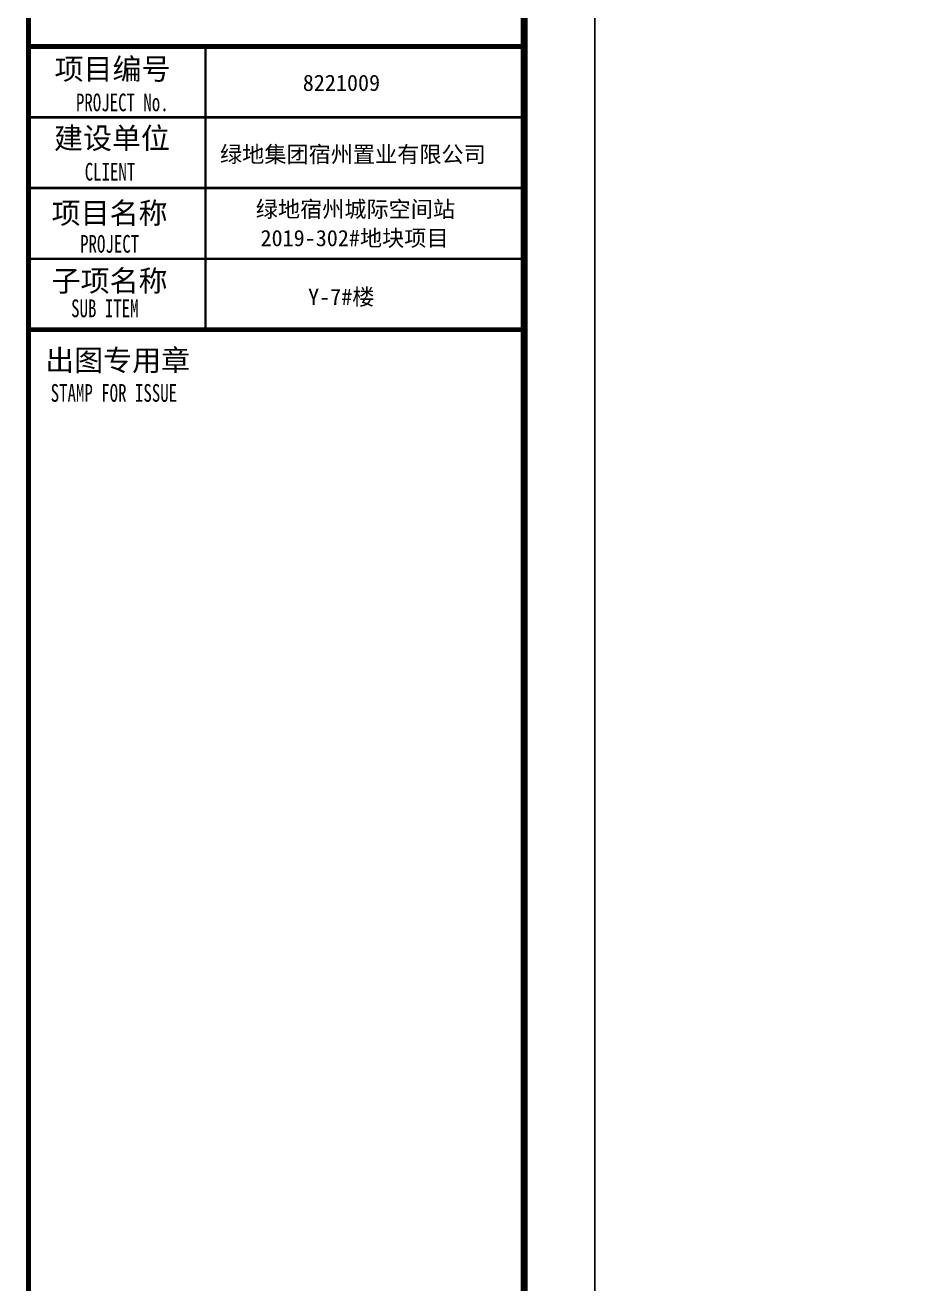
# Model space of a CAD drawing. Extents: x -655480 to 203344, y -294099 to 287156.
# Drawn here: x -242661 to -230053, y 185404 to 203183 of the extents above; entities that cross this region are included whole.
import ezdxf

# ---------------------------------------------------------------- set-up
doc = ezdxf.new("R2010")
doc.units = 0
doc.header["$LTSCALE"] = 1000
doc.layers.get('0').update_dxf_attribs({"linetype": 'CONTINUOUS'})
doc.layers.add('-TK', color=7, linetype='CONTINUOUS')
doc.layers.add('图签文字', color=4, linetype='CONTINUOUS')
doc.layers.add('图框', color=9, linetype='CONTINUOUS', lineweight=18)
doc.layers.add('图签', color=147, linetype='CONTINUOUS', lineweight=18)
doc.layers.add('审图修改', color=2, linetype='CONTINUOUS', plot=False)
doc.styles.add('宋体', font='', dxfattribs={"height": 50})
doc.styles.add('建筑图签-1', font='simhei.ttf', dxfattribs={"width": 0.7})
doc.styles.get('宋体').set_extended_font_data('SimSun')

# ---------------------------------------------------------------- blocks, each defined once
blk = doc.blocks.new('A1')
blk.add_lwpolyline([(0, 59400), (0, 0), (84100, 0), (84100, 59400)], close=True)
at = {"const_width": 100}
blk.add_lwpolyline([(2500, 58400), (2500, 1000), (83100, 1000), (83100, 58400)], close=True, dxfattribs=at)
at = {"layer": '图框'}
for points, const_width in [([(76100, 1000), (76100, 58400)], 70), ([(76100, 36100), (83100, 36100)], 70), ([(76100, 36100), (83100, 36100)], 70), ([(78600, 32100), (78600, 36100)], 35), ([(76100, 35100), (83100, 35100)], 35), ([(76100, 34100), (83100, 34100)], 35), ([(76100, 33100), (83100, 33100)], 35), ([(83100, 32100), (76100, 32100)], 70)]:
    blk.add_lwpolyline(points, dxfattribs=dict(at, const_width=const_width))
at = {"layer": '图框', "style": '建筑图签-1', "width": 0.7}
for s, p in [('PROJECT No.', (76770, 35185, -1799)), ('CLIENT', (76894, 34206)), ('PROJECT', (76829, 33187)), ('SUB ITEM', (76702, 32276)), ('STAMP FOR ISSUE', (76413, 31081))]:
    blk.add_text(s, height=250, dxfattribs=at).set_placement(p)
at = {"layer": '图签', "color": 2, "style": '宋体'}
for s, height, p in [('8221009', 229.3, (79974, 35472)), ('绿地集团宿州置业有限公司', 229.34, (78805, 34462)), ('绿地宿州城际空间站', 229.3, (79310, 33688)), ('2019-302#地块项目', 229.34, (79377, 33279)), ('Y-7#楼', 229.3, (80049, 32448))]:
    blk.add_text(s, height=height, dxfattribs=at).set_placement(p)
at = {"layer": '图签文字', "color": 7, "style": '建筑图签-1'}
for s, p in [('项目编号', (76468, 35632)), ('建设单位', (76460, 34655)), ('项目名称', (76427, 33597)), ('子项名称', (76427, 32640)), ('出图专用章', (76336, 31518))]:
    blk.add_text(s, height=300, dxfattribs=at).set_placement(p)

msp = doc.modelspace()

# ---------------------------------------------------------------- linework, layer by layer
at = {"layer": '审图修改', "color": 2, "const_width": 5}
msp.add_lwpolyline([(-629412.51, 245898.24, -0.57735027), (-552020.1, 245898.24, -0.57735027), (-474627.68, 245898.24, -0.57735027), (-397235.26, 245898.24, -0.57735027), (-319842.84, 245898.24, -0.57735027), (-242450.43, 245898.24, -0.57735027), (-242450.43, 168505.82, -0.57735027), (-242450.43, 91113.4, -0.57735027), (-242450.43, 13720.99, -0.57735027), (-242450.43, -63671.43, -0.57735027), (-242450.43, -141063.85, -0.57735027), (-319842.84, -141063.85, -0.57735027), (-397235.26, -141063.85, -0.57735027), (-474627.68, -141063.85, -0.57735027), (-552020.1, -141063.85, -0.57735027), (-629412.51, -141063.85, -0.57735027), (-629412.51, -63671.43, -0.57735027), (-629412.51, 13720.99, -0.57735027), (-629412.51, 91113.4, -0.57735027), (-629412.51, 168505.82, -0.57735027), (-629412.51, 245898.24, -0.57735027), (-629412.51, 245898.24, -0.57735027)], format="xyb", dxfattribs=at)

# ---------------------------------------------------------------- block references
at = {"layer": '-TK'}
msp.add_blockref('A1', (-318713.94, 166782.28), dxfattribs=at)

doc.saveas('drawing.dxf')
